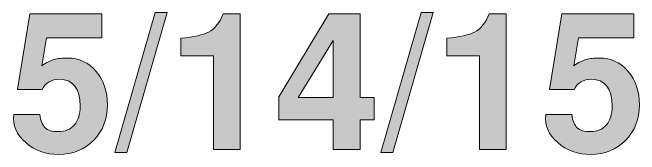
# Model space of a CAD drawing. Header units: inches. Extents: x 0.97 to 4.81, y -5.05 to -0.68.
# Drawn here: x 2.183 to 2.729, y -3.668 to -3.545 of the extents above; entities that cross this region are included whole.
import ezdxf

# ---------------------------------------------------------------- set-up
doc = ezdxf.new("R2010")
doc.units = ezdxf.units.IN
doc.header["$MEASUREMENT"] = 0
doc.layers.add('Layer 1', color=7, linetype='Continuous')

# ---------------------------------------------------------------- blocks, each defined once
blk = doc.blocks.new('block 18')
at = {"layer": 'Layer 1', "true_color": 0xed1f24}
h = blk.add_hatch(color=240, dxfattribs=at)
h.dxf.hatch_style = 2
edge = h.paths.add_edge_path()
edge.add_spline(control_points=[(2.26529, -3.62512), (2.26529, -3.63757), (2.26126, -3.64787), (2.25321, -3.65604), (2.24515, -3.6642), (2.23501, -3.66829), (2.22279, -3.66829), (2.21168, -3.66829), (2.20213, -3.66484), (2.19413, -3.65796), (2.18612, -3.65107), (2.18262, -3.64296), (2.18363, -3.63363), (2.18363, -3.63363), (2.20636, -3.63363), (2.20636, -3.63363), (2.20713, -3.63907), (2.20873, -3.6429), (2.21112, -3.64512), (2.21351, -3.64735), (2.21733, -3.64846), (2.22257, -3.64846), (2.22858, -3.64846), (2.23324, -3.64651), (2.23652, -3.64263), (2.23981, -3.63873), (2.24146, -3.63335), (2.24146, -3.62646), (2.24146, -3.61079), (2.23539, -3.60296), (2.22324, -3.60296), (2.21644, -3.60296), (2.21148, -3.6059), (2.20836, -3.61179), (2.20836, -3.61179), (2.18696, -3.61179), (2.18696, -3.61179), (2.18696, -3.61179), (2.19763, -3.54596), (2.19763, -3.54596), (2.19763, -3.54596), (2.26046, -3.54596), (2.26046, -3.54596), (2.26046, -3.54596), (2.26046, -3.56679), (2.26046, -3.56679), (2.26046, -3.56679), (2.21214, -3.56679), (2.21214, -3.56679), (2.21214, -3.56679), (2.20803, -3.59114), (2.20803, -3.59114), (2.21236, -3.58847), (2.216, -3.58668), (2.21893, -3.5858), (2.22188, -3.5849), (2.22574, -3.58446), (2.2305, -3.58446), (2.24049, -3.58446), (2.24879, -3.58834), (2.25539, -3.59612), (2.26199, -3.6039), (2.26529, -3.61357), (2.26529, -3.62512)], knot_values=[0, 0, 0, 0, 1, 1, 1, 2, 2, 2, 3, 3, 3, 4, 4, 4, 5, 5, 5, 6, 6, 6, 7, 7, 7, 8, 8, 8, 9, 9, 9, 10, 10, 10, 11, 11, 11, 12, 12, 12, 13, 13, 13, 14, 14, 14, 15, 15, 15, 16, 16, 16, 17, 17, 17, 18, 18, 18, 19, 19, 19, 20, 20, 20, 21, 21, 21, 21], degree=3, periodic=1)
h = blk.add_hatch(color=240, dxfattribs=at)
h.dxf.hatch_style = 2
h.paths.add_polyline_path([(2.31729, -3.54496), (2.28229, -3.66646), (2.27171, -3.66646), (2.30672, -3.54496)])
h = blk.add_hatch(color=240, dxfattribs=at)
h.dxf.hatch_style = 2
edge = h.paths.add_edge_path()
edge.add_spline(control_points=[(2.38095, -3.66412), (2.38095, -3.66412), (2.35763, -3.66412), (2.35763, -3.66412), (2.35763, -3.66412), (2.35763, -3.58246), (2.35763, -3.58246), (2.35763, -3.58246), (2.32929, -3.58246), (2.32929, -3.58246), (2.32929, -3.58246), (2.32929, -3.56729), (2.32929, -3.56729), (2.34051, -3.56618), (2.34851, -3.5644), (2.35329, -3.56196), (2.35885, -3.55896), (2.36313, -3.55362), (2.36612, -3.54596), (2.36612, -3.54596), (2.38095, -3.54596), (2.38095, -3.54596), (2.38095, -3.54596), (2.38095, -3.66412), (2.38095, -3.66412)], knot_values=[0, 0, 0, 0, 1, 1, 1, 2, 2, 2, 3, 3, 3, 4, 4, 4, 5, 5, 5, 6, 6, 6, 7, 7, 7, 8, 8, 8, 8], degree=3, periodic=1)
h = blk.add_hatch(color=240, dxfattribs=at)
h.dxf.hatch_style = 2
h.paths.add_polyline_path([(2.49763, -3.63812), (2.4853, -3.63812), (2.4853, -3.66412), (2.46196, -3.66412), (2.46196, -3.63812), (2.41463, -3.63812), (2.41463, -3.61829), (2.45813, -3.54596), (2.4853, -3.54596), (2.4853, -3.61879), (2.49763, -3.61879)])
h.paths.add_polyline_path([(2.46196, -3.61879), (2.46196, -3.56933), (2.43125, -3.61879)])
h = blk.add_hatch(color=240, dxfattribs=at)
h.dxf.hatch_style = 2
h.paths.add_polyline_path([(2.54896, -3.54496), (2.51396, -3.66646), (2.50338, -3.66646), (2.53838, -3.54496)])
h = blk.add_hatch(color=240, dxfattribs=at)
h.dxf.hatch_style = 2
edge = h.paths.add_edge_path()
edge.add_spline(control_points=[(2.61262, -3.66412), (2.61262, -3.66412), (2.58929, -3.66412), (2.58929, -3.66412), (2.58929, -3.66412), (2.58929, -3.58246), (2.58929, -3.58246), (2.58929, -3.58246), (2.56096, -3.58246), (2.56096, -3.58246), (2.56096, -3.58246), (2.56096, -3.56729), (2.56096, -3.56729), (2.57218, -3.56618), (2.58018, -3.5644), (2.58496, -3.56196), (2.59052, -3.55896), (2.59479, -3.55362), (2.59779, -3.54596), (2.59779, -3.54596), (2.61262, -3.54596), (2.61262, -3.54596), (2.61262, -3.54596), (2.61262, -3.66412), (2.61262, -3.66412)], knot_values=[0, 0, 0, 0, 1, 1, 1, 2, 2, 2, 3, 3, 3, 4, 4, 4, 5, 5, 5, 6, 6, 6, 7, 7, 7, 8, 8, 8, 8], degree=3, periodic=1)
h = blk.add_hatch(color=240, dxfattribs=at)
h.dxf.hatch_style = 2
edge = h.paths.add_edge_path()
edge.add_spline(control_points=[(2.72862, -3.62512), (2.72862, -3.63757), (2.7246, -3.64787), (2.71654, -3.65604), (2.70848, -3.6642), (2.69834, -3.66829), (2.68612, -3.66829), (2.67501, -3.66829), (2.66546, -3.66484), (2.65746, -3.65796), (2.64945, -3.65107), (2.64596, -3.64296), (2.64696, -3.63363), (2.64696, -3.63363), (2.66969, -3.63363), (2.66969, -3.63363), (2.67046, -3.63907), (2.67206, -3.6429), (2.67445, -3.64512), (2.67685, -3.64735), (2.68066, -3.64846), (2.6859, -3.64846), (2.69191, -3.64846), (2.69657, -3.64651), (2.69986, -3.64263), (2.70315, -3.63873), (2.70479, -3.63335), (2.70479, -3.62646), (2.70479, -3.61079), (2.69872, -3.60296), (2.68657, -3.60296), (2.67977, -3.60296), (2.67481, -3.6059), (2.67169, -3.61179), (2.67169, -3.61179), (2.65029, -3.61179), (2.65029, -3.61179), (2.65029, -3.61179), (2.66096, -3.54596), (2.66096, -3.54596), (2.66096, -3.54596), (2.72379, -3.54596), (2.72379, -3.54596), (2.72379, -3.54596), (2.72379, -3.56679), (2.72379, -3.56679), (2.72379, -3.56679), (2.67548, -3.56679), (2.67548, -3.56679), (2.67548, -3.56679), (2.67137, -3.59114), (2.67137, -3.59114), (2.67569, -3.58847), (2.67933, -3.58668), (2.68226, -3.5858), (2.68521, -3.5849), (2.68907, -3.58446), (2.69383, -3.58446), (2.70382, -3.58446), (2.71212, -3.58834), (2.71872, -3.59612), (2.72532, -3.6039), (2.72862, -3.61357), (2.72862, -3.62512)], knot_values=[0, 0, 0, 0, 1, 1, 1, 2, 2, 2, 3, 3, 3, 4, 4, 4, 5, 5, 5, 6, 6, 6, 7, 7, 7, 8, 8, 8, 9, 9, 9, 10, 10, 10, 11, 11, 11, 12, 12, 12, 13, 13, 13, 14, 14, 14, 15, 15, 15, 16, 16, 16, 17, 17, 17, 18, 18, 18, 19, 19, 19, 20, 20, 20, 21, 21, 21, 21], degree=3, periodic=1)
at = {"layer": 'Layer 1', "lineweight": 0}
for points in [[(2.31729, -3.54496), (2.28229, -3.66646), (2.27171, -3.66646), (2.30672, -3.54496), (2.31729, -3.54496)], [(2.49763, -3.63812), (2.4853, -3.63812), (2.4853, -3.66412), (2.46196, -3.66412), (2.46196, -3.63812), (2.41463, -3.63812), (2.41463, -3.61829), (2.45813, -3.54596), (2.4853, -3.54596), (2.4853, -3.61879), (2.49763, -3.61879), (2.49763, -3.63812)], [(2.54896, -3.54496), (2.51396, -3.66646), (2.50338, -3.66646), (2.53838, -3.54496), (2.54896, -3.54496)], [(2.46196, -3.61879), (2.46196, -3.56933), (2.43125, -3.61879), (2.46196, -3.61879)]]:
    blk.add_lwpolyline(points, dxfattribs=at)
for points, knots in [([(2.26529, -3.62512), (2.26529, -3.63757), (2.26126, -3.64787), (2.25321, -3.65604), (2.24515, -3.6642), (2.23501, -3.66829), (2.22279, -3.66829), (2.21168, -3.66829), (2.20213, -3.66484), (2.19413, -3.65796), (2.18612, -3.65107), (2.18262, -3.64296), (2.18363, -3.63363), (2.18363, -3.63363), (2.20636, -3.63363), (2.20636, -3.63363), (2.20713, -3.63907), (2.20873, -3.6429), (2.21112, -3.64512), (2.21351, -3.64735), (2.21733, -3.64846), (2.22257, -3.64846), (2.22858, -3.64846), (2.23324, -3.64651), (2.23652, -3.64263), (2.23981, -3.63873), (2.24146, -3.63335), (2.24146, -3.62646), (2.24146, -3.61079), (2.23539, -3.60296), (2.22324, -3.60296), (2.21644, -3.60296), (2.21148, -3.6059), (2.20836, -3.61179), (2.20836, -3.61179), (2.18696, -3.61179), (2.18696, -3.61179), (2.18696, -3.61179), (2.19763, -3.54596), (2.19763, -3.54596), (2.19763, -3.54596), (2.26046, -3.54596), (2.26046, -3.54596), (2.26046, -3.54596), (2.26046, -3.56679), (2.26046, -3.56679), (2.26046, -3.56679), (2.21214, -3.56679), (2.21214, -3.56679), (2.21214, -3.56679), (2.20803, -3.59114), (2.20803, -3.59114), (2.21236, -3.58847), (2.216, -3.58668), (2.21893, -3.5858), (2.22188, -3.5849), (2.22574, -3.58446), (2.2305, -3.58446), (2.24049, -3.58446), (2.24879, -3.58834), (2.25539, -3.59612), (2.26199, -3.6039), (2.26529, -3.61357), (2.26529, -3.62512)], [0, 0, 0, 0, 1, 1, 1, 2, 2, 2, 3, 3, 3, 4, 4, 4, 5, 5, 5, 6, 6, 6, 7, 7, 7, 8, 8, 8, 9, 9, 9, 10, 10, 10, 11, 11, 11, 12, 12, 12, 13, 13, 13, 14, 14, 14, 15, 15, 15, 16, 16, 16, 17, 17, 17, 18, 18, 18, 19, 19, 19, 20, 20, 20, 21, 21, 21, 21]), ([(2.38095, -3.66412), (2.38095, -3.66412), (2.35763, -3.66412), (2.35763, -3.66412), (2.35763, -3.66412), (2.35763, -3.58246), (2.35763, -3.58246), (2.35763, -3.58246), (2.32929, -3.58246), (2.32929, -3.58246), (2.32929, -3.58246), (2.32929, -3.56729), (2.32929, -3.56729), (2.34051, -3.56618), (2.34851, -3.5644), (2.35329, -3.56196), (2.35885, -3.55896), (2.36313, -3.55362), (2.36612, -3.54596), (2.36612, -3.54596), (2.38095, -3.54596), (2.38095, -3.54596), (2.38095, -3.54596), (2.38095, -3.66412), (2.38095, -3.66412)], [0, 0, 0, 0, 1, 1, 1, 2, 2, 2, 3, 3, 3, 4, 4, 4, 5, 5, 5, 6, 6, 6, 7, 7, 7, 8, 8, 8, 8]), ([(2.61262, -3.66412), (2.61262, -3.66412), (2.58929, -3.66412), (2.58929, -3.66412), (2.58929, -3.66412), (2.58929, -3.58246), (2.58929, -3.58246), (2.58929, -3.58246), (2.56096, -3.58246), (2.56096, -3.58246), (2.56096, -3.58246), (2.56096, -3.56729), (2.56096, -3.56729), (2.57218, -3.56618), (2.58018, -3.5644), (2.58496, -3.56196), (2.59052, -3.55896), (2.59479, -3.55362), (2.59779, -3.54596), (2.59779, -3.54596), (2.61262, -3.54596), (2.61262, -3.54596), (2.61262, -3.54596), (2.61262, -3.66412), (2.61262, -3.66412)], [0, 0, 0, 0, 1, 1, 1, 2, 2, 2, 3, 3, 3, 4, 4, 4, 5, 5, 5, 6, 6, 6, 7, 7, 7, 8, 8, 8, 8]), ([(2.72862, -3.62512), (2.72862, -3.63757), (2.7246, -3.64787), (2.71654, -3.65604), (2.70848, -3.6642), (2.69834, -3.66829), (2.68612, -3.66829), (2.67501, -3.66829), (2.66546, -3.66484), (2.65746, -3.65796), (2.64945, -3.65107), (2.64596, -3.64296), (2.64696, -3.63363), (2.64696, -3.63363), (2.66969, -3.63363), (2.66969, -3.63363), (2.67046, -3.63907), (2.67206, -3.6429), (2.67445, -3.64512), (2.67685, -3.64735), (2.68066, -3.64846), (2.6859, -3.64846), (2.69191, -3.64846), (2.69657, -3.64651), (2.69986, -3.64263), (2.70315, -3.63873), (2.70479, -3.63335), (2.70479, -3.62646), (2.70479, -3.61079), (2.69872, -3.60296), (2.68657, -3.60296), (2.67977, -3.60296), (2.67481, -3.6059), (2.67169, -3.61179), (2.67169, -3.61179), (2.65029, -3.61179), (2.65029, -3.61179), (2.65029, -3.61179), (2.66096, -3.54596), (2.66096, -3.54596), (2.66096, -3.54596), (2.72379, -3.54596), (2.72379, -3.54596), (2.72379, -3.54596), (2.72379, -3.56679), (2.72379, -3.56679), (2.72379, -3.56679), (2.67548, -3.56679), (2.67548, -3.56679), (2.67548, -3.56679), (2.67137, -3.59114), (2.67137, -3.59114), (2.67569, -3.58847), (2.67933, -3.58668), (2.68226, -3.5858), (2.68521, -3.5849), (2.68907, -3.58446), (2.69383, -3.58446), (2.70382, -3.58446), (2.71212, -3.58834), (2.71872, -3.59612), (2.72532, -3.6039), (2.72862, -3.61357), (2.72862, -3.62512)], [0, 0, 0, 0, 1, 1, 1, 2, 2, 2, 3, 3, 3, 4, 4, 4, 5, 5, 5, 6, 6, 6, 7, 7, 7, 8, 8, 8, 9, 9, 9, 10, 10, 10, 11, 11, 11, 12, 12, 12, 13, 13, 13, 14, 14, 14, 15, 15, 15, 16, 16, 16, 17, 17, 17, 18, 18, 18, 19, 19, 19, 20, 20, 20, 21, 21, 21, 21])]:
    blk.add_open_spline(points, degree=3, knots=knots, dxfattribs=at)

msp = doc.modelspace()

# ---------------------------------------------------------------- block references
at = {"layer": 'Layer 1'}
msp.add_blockref('block 18', (0, 0), dxfattribs=at)

doc.saveas('drawing.dxf')
